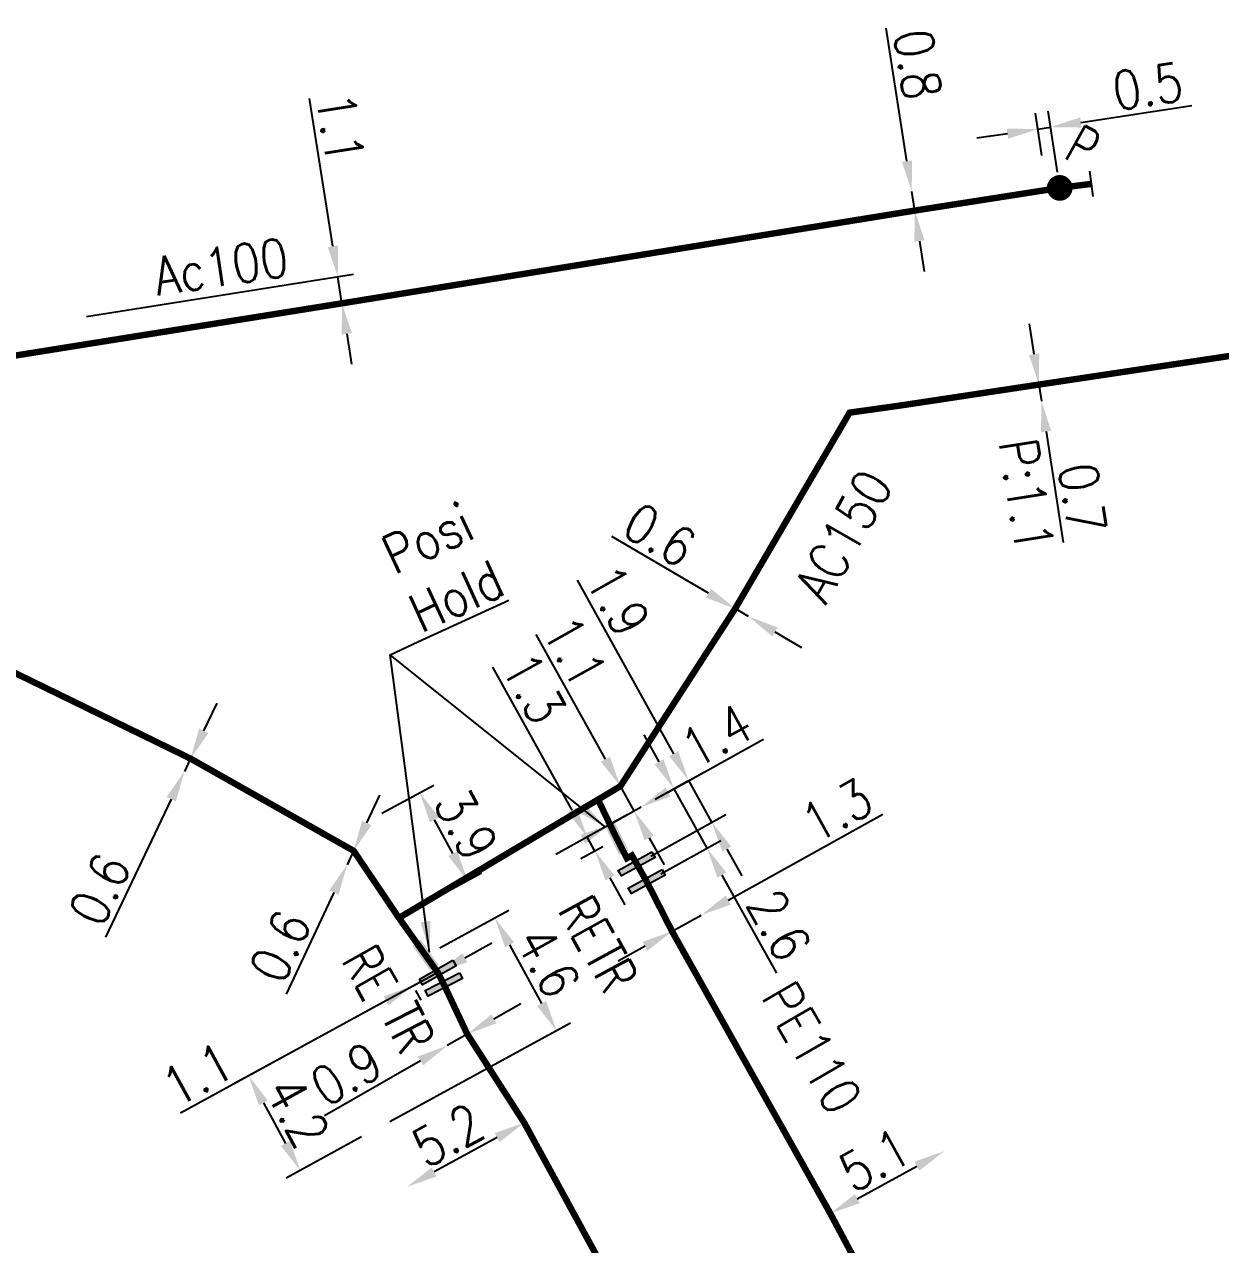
# Model space of a CAD drawing. Header units: millimetres. Extents: x 150998 to 151977, y 126997 to 128005.
# Drawn here: x 151106.93 to 151153.56, y 127570.08 to 127617.64 of the extents above; entities that cross this region are included whole.
import ezdxf
from ezdxf.enums import TextEntityAlignment as Align

# ---------------------------------------------------------------- set-up
doc = ezdxf.new("R2010")
doc.units = ezdxf.units.MM
doc.header["$PDMODE"] = 34
doc.linetypes.add('L_100_AP', pattern=[14, 10, -1.5, 1, -1.5])
doc.linetypes.add('L_100_PE', pattern=[14, 10, -1.5, 1, -1.5])
doc.layers.get('0').update_dxf_attribs({"linetype": 'CONTINUOUS'})
doc.layers.get('DEFPOINTS').update_dxf_attribs({"linetype": 'CONTINUOUS'})
for name, color, linetype in [('L_140', 3, 'CONTINUOUS'), ('L_300', 7, 'CONTINUOUS'), ('L_340', 7, 'CONTINUOUS')]:
    doc.layers.add(name, color=color, linetype=linetype)
doc.styles.add('G_ROMANS', font='ROMANS.SHX', dxfattribs={"width": 0.75})
doc.styles.get("Standard").update_dxf_attribs({"font": 'romans.shx', "width": 0.85})
doc.dimstyles.get("Standard").update_dxf_attribs({"dimtxt": 1.5, "dimasz": 1.2, "dimexe": 0.625, "dimexo": 0.625, "dimgap": 0.25, "dimtad": 1, "dimdec": 1, "dimzin": 0, "dimdsep": 46, "dimtxsty": 'Standard', "dimcen": -0.5, "dimadec": 0, "dimazin": 0, "dimtfac": 1, "dimtdec": 1, "dimtmove": 0, "dimatfit": 3, "dimfxl": 0, "dimtolj": 1, "dimtzin": 0, "dimarcsym": 0})

# ---------------------------------------------------------------- blocks, each defined once
blk = doc.blocks.new('*D430')
at = {"layer": 'DEFPOINTS', "color": 0, "linetype": 'Continuous', "transparency": 16777216}
for p in [(151113.41, 127589.023), (151113.173, 127588.527), (151113.173, 127588.527)]:
    blk.add_point(p, dxfattribs=at)
at = {"layer": 'L_140', "color": 0, "linetype": 'Continuous', "lineweight": -2, "transparency": 16777216}
for p, q in [((151113.927, 127590.106), (151114.444, 127591.189)), ((151113.41, 127589.023), (151113.173, 127588.527)), ((151112.656, 127587.444), (151110.089, 127582.068))]:
    blk.add_line(p, q, dxfattribs=at)
at = {"layer": 'L_140', "color": 0, "linetype": 'Continuous', "transparency": 16777216}
for points in [[(151113.746, 127590.192), (151114.107, 127590.02), (151113.41, 127589.023)], [(151112.475, 127587.53), (151112.836, 127587.358), (151113.173, 127588.527)]]:
    blk.add_solid(points, dxfattribs=at)
at = {"layer": 'L_140', "color": 0, "linetype": 'Continuous', "transparency": 16777216, "insert": (151109.87, 127583.93), "char_height": 1.5, "attachment_point": 5, "rotation": 64.4767}
blk.add_mtext('\\A1;0.6', dxfattribs=at)
blk = doc.blocks.new('*D432')
at = {"layer": 'DEFPOINTS', "color": 0, "linetype": 'Continuous', "transparency": 16777216}
for p in [(151134.633, 127594.867), (151135.151, 127594.565), (151135.151, 127594.565)]:
    blk.add_point(p, dxfattribs=at)
at = {"layer": 'L_140', "color": 0, "linetype": 'Continuous', "lineweight": -2, "transparency": 16777216}
for p, q in [((151133.597, 127595.473), (151129.823, 127597.678)), ((151135.151, 127594.565), (151134.633, 127594.867)), ((151136.187, 127593.959), (151137.223, 127593.354))]:
    blk.add_line(p, q, dxfattribs=at)
at = {"layer": 'L_140', "color": 0, "linetype": 'Continuous', "transparency": 16777216}
for points in [[(151133.698, 127595.645), (151133.496, 127595.3), (151134.633, 127594.867)], [(151136.288, 127594.132), (151136.086, 127593.786), (151135.151, 127594.565)]]:
    blk.add_solid(points, dxfattribs=at)
at = {"layer": 'L_140', "color": 0, "linetype": 'Continuous', "transparency": 16777216, "insert": (151131.696, 127597.741), "char_height": 1.5, "attachment_point": 5, "rotation": 329.7025}
blk.add_mtext('\\A1;0.6', dxfattribs=at)
blk = doc.blocks.new('*D433')
at = {"layer": 'DEFPOINTS', "color": 0, "linetype": 'Continuous', "transparency": 16777216}
for p in [(151142.774, 127573.72), (151142.774, 127573.72), (151138.343, 127571.297)]:
    blk.add_point(p, dxfattribs=at)
at = {"layer": 'L_140', "color": 0, "linetype": 'Continuous', "lineweight": -2, "transparency": 16777216}
blk.add_line((151139.396, 127571.873), (151141.721, 127573.145), dxfattribs=at)
at = {"layer": 'L_140', "color": 0, "linetype": 'Continuous', "transparency": 16777216}
for points in [[(151141.625, 127573.32), (151141.817, 127572.969), (151142.774, 127573.72)], [(151139.3, 127572.048), (151139.492, 127571.697), (151138.343, 127571.297)]]:
    blk.add_solid(points, dxfattribs=at)
at = {"layer": 'L_140', "color": 0, "linetype": 'Continuous', "transparency": 16777216, "insert": (151140.079, 127573.386), "char_height": 1.5, "attachment_point": 5, "rotation": 28.6764}
blk.add_mtext('\\A1;5.1', dxfattribs=at)
blk = doc.blocks.new('*D434')
at = {"layer": 'DEFPOINTS', "color": 0, "linetype": 'Continuous', "transparency": 16777216}
for p in [(151119.765, 127585.43), (151119.509, 127584.887), (151119.509, 127584.887)]:
    blk.add_point(p, dxfattribs=at)
at = {"layer": 'L_140', "color": 0, "linetype": 'Continuous', "lineweight": -2, "transparency": 16777216}
for p, q in [((151120.278, 127586.515), (151120.79, 127587.6)), ((151119.765, 127585.43), (151119.509, 127584.887)), ((151118.997, 127583.802), (151117.132, 127579.849))]:
    blk.add_line(p, q, dxfattribs=at)
at = {"layer": 'L_140', "color": 0, "linetype": 'Continuous', "transparency": 16777216}
for points in [[(151120.097, 127586.6), (151120.458, 127586.43), (151119.765, 127585.43)], [(151118.816, 127583.887), (151119.178, 127583.717), (151119.509, 127584.887)]]:
    blk.add_solid(points, dxfattribs=at)
at = {"layer": 'L_140', "color": 0, "linetype": 'Continuous', "transparency": 16777216, "insert": (151116.904, 127581.71), "char_height": 1.5, "attachment_point": 5, "rotation": 64.7357}
blk.add_mtext('\\A1;0.6', dxfattribs=at)
blk = doc.blocks.new('*D435')
at = {"layer": 'DEFPOINTS', "color": 0, "linetype": 'Continuous', "transparency": 16777216}
for p in [(151126.414, 127574.832), (151121.85, 127572.339), (151121.85, 127572.339)]:
    blk.add_point(p, dxfattribs=at)
at = {"layer": 'L_140', "color": 0, "linetype": 'Continuous', "lineweight": -2, "transparency": 16777216}
blk.add_line((151125.361, 127574.257), (151122.903, 127572.914), dxfattribs=at)
at = {"layer": 'L_140', "color": 0, "linetype": 'Continuous', "transparency": 16777216}
for points in [[(151125.265, 127574.432), (151125.457, 127574.081), (151126.414, 127574.832)], [(151122.808, 127573.09), (151122.999, 127572.739), (151121.85, 127572.339)]]:
    blk.add_solid(points, dxfattribs=at)
at = {"layer": 'L_140', "color": 0, "linetype": 'Continuous', "transparency": 16777216, "insert": (151123.437, 127574.345), "char_height": 1.5, "attachment_point": 5, "rotation": 28.6461}
blk.add_mtext('\\A1;5.2', dxfattribs=at)
blk = doc.blocks.new('*D436')
at = {"layer": 'DEFPOINTS', "color": 0, "linetype": 'Continuous', "transparency": 16777216}
for p in [(151124.194, 127578.286), (151123.413, 127577.838), (151123.413, 127577.838)]:
    blk.add_point(p, dxfattribs=at)
at = {"layer": 'L_140', "color": 0, "linetype": 'Continuous', "lineweight": -2, "transparency": 16777216}
for p, q in [((151125.235, 127578.882), (151126.276, 127579.479)), ((151124.194, 127578.286), (151123.413, 127577.838)), ((151122.372, 127577.241), (151118.633, 127575.097))]:
    blk.add_line(p, q, dxfattribs=at)
at = {"layer": 'L_140', "color": 0, "linetype": 'Continuous', "transparency": 16777216}
for points in [[(151125.135, 127579.056), (151125.334, 127578.709), (151124.194, 127578.286)], [(151122.273, 127577.414), (151122.472, 127577.067), (151123.413, 127577.838)]]:
    blk.add_solid(points, dxfattribs=at)
at = {"layer": 'L_140', "color": 0, "linetype": 'Continuous', "transparency": 16777216, "insert": (151119.484, 127576.738), "char_height": 1.5, "attachment_point": 5, "rotation": 29.8295}
blk.add_mtext('\\A1;0.9', dxfattribs=at)
blk = doc.blocks.new('*D437')
at = {"layer": 'DEFPOINTS', "color": 0, "linetype": 'Continuous', "transparency": 16777216}
for p in [(151123.044, 127580.688), (151120.626, 127574.581), (151117.685, 127572.975)]:
    blk.add_point(p, dxfattribs=at)
at = {"layer": 'L_340', "color": 0, "linetype": 'Continuous', "lineweight": -2, "transparency": 16777216}
for p, q in [((151122.496, 127580.389), (151115.123, 127576.361)), ((151116.247, 127575.608), (151117.11, 127574.028)), ((151120.077, 127574.281), (151117.137, 127572.675))]:
    blk.add_line(p, q, dxfattribs=at)
at = {"layer": 'L_340', "color": 0, "linetype": 'Continuous', "transparency": 16777216}
for points in [[(151116.422, 127575.703), (151116.071, 127575.512), (151115.672, 127576.661)], [(151117.285, 127574.124), (151116.934, 127573.932), (151117.685, 127572.975)]]:
    blk.add_solid(points, dxfattribs=at)
at = {"layer": 'L_340', "color": 0, "linetype": 'Continuous', "transparency": 16777216, "insert": (151117.578, 127575.256), "char_height": 1.5, "attachment_point": 5, "rotation": 298.6461}
blk.add_mtext('\\A1;4.2', dxfattribs=at)
blk = doc.blocks.new('*D438')
at = {"layer": 'DEFPOINTS', "color": 0, "linetype": 'Continuous', "transparency": 16777216}
for p in [(151122.342, 127587.695), (151120.314, 127586.593), (151121.531, 127582.815)]:
    blk.add_point(p, dxfattribs=at)
at = {"layer": 'L_140', "color": 0, "linetype": 'Continuous', "lineweight": -2, "transparency": 16777216}
for p, q in [((151120.864, 127586.892), (151122.891, 127587.994)), ((151123.631, 127585.323), (151122.915, 127586.641)), ((151122.08, 127583.114), (151124.754, 127584.567))]:
    blk.add_line(p, q, dxfattribs=at)
at = {"layer": 'L_140', "color": 0, "linetype": 'Continuous', "transparency": 16777216}
for points in [[(151123.091, 127586.736), (151122.739, 127586.545), (151122.342, 127587.695)], [(151123.807, 127585.418), (151123.456, 127585.227), (151124.204, 127584.268)]]:
    blk.add_solid(points, dxfattribs=at)
at = {"layer": 'L_140', "color": 0, "linetype": 'Continuous', "transparency": 16777216, "insert": (151124.152, 127586.459), "char_height": 1.5, "attachment_point": 5, "rotation": 298.5231}
blk.add_mtext('\\A1;3.9', dxfattribs=at)
blk = doc.blocks.new('*D439')
at = {"layer": 'DEFPOINTS', "color": 0, "linetype": 'Continuous', "transparency": 16777216}
for p in [(151130.162, 127587.947), (151130.971, 127587.138), (151130.696, 127586.985)]:
    blk.add_point(p, dxfattribs=at)
at = {"layer": 'L_140', "color": 0, "linetype": 'Continuous', "lineweight": -2, "transparency": 16777216}
for p, q in [((151129.579, 127588.996), (151126.877, 127593.859)), ((151130.696, 127586.985), (151130.162, 127587.947)), ((151130.425, 127586.834), (151130.15, 127586.682)), ((151131.279, 127585.936), (151131.862, 127584.887))]:
    blk.add_line(p, q, dxfattribs=at)
at = {"layer": 'L_140', "color": 0, "linetype": 'Continuous', "transparency": 16777216}
for points in [[(151129.754, 127589.093), (151129.404, 127588.899), (151130.162, 127587.947)], [(151131.454, 127586.033), (151131.104, 127585.839), (151130.696, 127586.985)]]:
    blk.add_solid(points, dxfattribs=at)
at = {"layer": 'L_140', "color": 0, "linetype": 'Continuous', "transparency": 16777216, "insert": (151128.389, 127593.198), "char_height": 1.5, "attachment_point": 5, "rotation": 299.0558}
blk.add_mtext('\\A1;1.1', dxfattribs=at)
blk = doc.blocks.new('*D440')
at = {"layer": 'DEFPOINTS', "color": 0, "linetype": 'Continuous', "transparency": 16777216}
for p in [(151130.971, 127587.138), (151130.971, 127587.138), (151129.748, 127586.459)]:
    blk.add_point(p, dxfattribs=at)
at = {"layer": 'L_140', "color": 0, "linetype": 'Continuous', "lineweight": -2, "transparency": 16777216}
for p, q in [((151132.02, 127587.721), (151135.735, 127589.785)), ((151129.748, 127586.459), (151130.971, 127587.138)), ((151128.699, 127585.876), (151127.65, 127585.293))]:
    blk.add_line(p, q, dxfattribs=at)
at = {"layer": 'L_140', "color": 0, "linetype": 'Continuous', "transparency": 16777216}
for points in [[(151131.923, 127587.896), (151132.117, 127587.546), (151130.971, 127587.138)], [(151128.602, 127586.051), (151128.796, 127585.701), (151129.748, 127586.459)]]:
    blk.add_solid(points, dxfattribs=at)
at = {"layer": 'L_140', "color": 0, "linetype": 'Continuous', "transparency": 16777216, "insert": (151133.916, 127589.918), "char_height": 1.5, "attachment_point": 5, "rotation": 29.0558}
blk.add_mtext('\\A1;1.4', dxfattribs=at)
blk = doc.blocks.new('*D441')
at = {"layer": 'DEFPOINTS', "color": 0, "linetype": 'Continuous', "transparency": 16777216}
for p in [(151130.971, 127587.138), (151128.867, 127585.969), (151130.028, 127585.895)]:
    blk.add_point(p, dxfattribs=at)
at = {"layer": 'L_340', "color": 0, "linetype": 'Continuous', "lineweight": -2, "transparency": 16777216}
for p, q in [((151128.284, 127587.018), (151125.188, 127592.591)), ((151130.425, 127586.834), (151128.321, 127585.665)), ((151129.172, 127585.42), (151128.867, 127585.969)), ((151129.481, 127585.591), (151128.626, 127585.116)), ((151129.755, 127584.371), (151130.338, 127583.322))]:
    blk.add_line(p, q, dxfattribs=at)
at = {"layer": 'L_340', "color": 0, "linetype": 'Continuous', "transparency": 16777216}
for points in [[(151128.459, 127587.115), (151128.109, 127586.921), (151128.867, 127585.969)], [(151129.93, 127584.468), (151129.58, 127584.273), (151129.172, 127585.42)]]:
    blk.add_solid(points, dxfattribs=at)
at = {"layer": 'L_340', "color": 0, "linetype": 'Continuous', "transparency": 16777216, "insert": (151126.788, 127591.77), "char_height": 1.5, "attachment_point": 5, "rotation": 299.0558}
blk.add_mtext('\\A1;1.3', dxfattribs=at)
blk = doc.blocks.new('*D442')
at = {"layer": 'DEFPOINTS', "color": 0, "linetype": 'Continuous', "transparency": 16777216}
for p in [(151132.824, 127588.167), (151130.971, 127587.138), (151130.797, 127584.922)]:
    blk.add_point(p, dxfattribs=at)
at = {"layer": 'L_340', "color": 0, "linetype": 'Continuous', "lineweight": -2, "transparency": 16777216}
for p, q in [((151132.241, 127589.216), (151128.484, 127595.979)), ((151131.517, 127587.441), (151133.37, 127588.471)), ((151133.724, 127586.548), (151132.824, 127588.167)), ((151131.343, 127585.225), (151134.27, 127586.851)), ((151134.306, 127585.499), (151134.889, 127584.45))]:
    blk.add_line(p, q, dxfattribs=at)
at = {"layer": 'L_340', "color": 0, "linetype": 'Continuous', "transparency": 16777216}
for points in [[(151132.416, 127589.313), (151132.066, 127589.119), (151132.824, 127588.167)], [(151134.481, 127585.596), (151134.132, 127585.401), (151133.724, 127586.548)]]:
    blk.add_solid(points, dxfattribs=at)
at = {"layer": 'L_340', "color": 0, "linetype": 'Continuous', "transparency": 16777216, "insert": (151130.069, 127595.185), "char_height": 1.5, "attachment_point": 5, "rotation": 299.0558}
blk.add_mtext('\\A1;1.9', dxfattribs=at)
blk = doc.blocks.new('*D443')
at = {"layer": 'DEFPOINTS', "color": 0, "linetype": 'Continuous', "transparency": 16777216}
for p in [(151132.25, 127587.848), (151130.971, 127587.138), (151131.189, 127584.229)]:
    blk.add_point(p, dxfattribs=at)
at = {"layer": 'L_340', "color": 0, "linetype": 'Continuous', "lineweight": -2, "transparency": 16777216}
for p, q in [((151131.667, 127588.897), (151131.084, 127589.946)), ((151131.517, 127587.441), (151132.796, 127588.152)), ((151132.25, 127587.848), (151133.536, 127585.533)), ((151131.736, 127584.532), (151134.083, 127585.836)), ((151134.119, 127584.484), (151136.242, 127580.662))]:
    blk.add_line(p, q, dxfattribs=at)
at = {"layer": 'L_340', "color": 0, "linetype": 'Continuous', "transparency": 16777216}
for points in [[(151131.842, 127588.994), (151131.492, 127588.8), (151132.25, 127587.848)], [(151134.294, 127584.581), (151133.944, 127584.387), (151133.536, 127585.533)]]:
    blk.add_solid(points, dxfattribs=at)
at = {"layer": 'L_340', "color": 0, "linetype": 'Continuous', "transparency": 16777216, "insert": (151136.346, 127582.534), "char_height": 1.5, "attachment_point": 5, "rotation": 299.0558}
blk.add_mtext('\\A1;2.6', dxfattribs=at)
blk = doc.blocks.new('*D444')
at = {"layer": 'DEFPOINTS', "color": 0, "linetype": 'Continuous', "transparency": 16777216}
for p in [(151133.311, 127582.926), (151133.311, 127582.926), (151132.175, 127582.294)]:
    blk.add_point(p, dxfattribs=at)
at = {"layer": 'L_140', "color": 0, "linetype": 'Continuous', "lineweight": -2, "transparency": 16777216}
for p, q in [((151134.36, 127583.509), (151140.392, 127586.86)), ((151132.175, 127582.294), (151133.311, 127582.926)), ((151131.126, 127581.712), (151130.077, 127581.129))]:
    blk.add_line(p, q, dxfattribs=at)
at = {"layer": 'L_140', "color": 0, "linetype": 'Continuous', "transparency": 16777216}
for points in [[(151134.263, 127583.683), (151134.457, 127583.334), (151133.311, 127582.926)], [(151131.029, 127581.886), (151131.223, 127581.537), (151132.175, 127582.294)]]:
    blk.add_solid(points, dxfattribs=at)
at = {"layer": 'L_140', "color": 0, "linetype": 'Continuous', "transparency": 16777216, "insert": (151138.6, 127587.008), "char_height": 1.5, "attachment_point": 5, "rotation": 29.0558}
blk.add_mtext('\\A1;1.3', dxfattribs=at)
blk = doc.blocks.new('*D452')
at = {"layer": 'DEFPOINTS', "color": 0, "linetype": 'Continuous', "transparency": 16777216}
for p in [(151119.147, 127607.803), (151119.311, 127606.766), (151108.729, 127606.155)]:
    blk.add_point(p, dxfattribs=at)
at = {"layer": 'L_140', "color": 0, "linetype": 'Continuous', "lineweight": -2, "transparency": 16777216}
for p, q in [((151118.96, 127608.989), (151118.049, 127614.744)), ((151109.347, 127606.253), (151119.765, 127607.901)), ((151119.311, 127606.766), (151119.147, 127607.803)), ((151119.499, 127605.581), (151119.686, 127604.396))]:
    blk.add_line(p, q, dxfattribs=at)
at = {"layer": 'L_140', "color": 0, "linetype": 'Continuous', "transparency": 16777216}
for points in [[(151119.157, 127609.02), (151118.762, 127608.957), (151119.147, 127607.803)], [(151119.696, 127605.612), (151119.301, 127605.55), (151119.311, 127606.766)]]:
    blk.add_solid(points, dxfattribs=at)
at = {"layer": 'L_140', "color": 0, "linetype": 'Continuous', "transparency": 16777216, "insert": (151119.242, 127613.604), "char_height": 1.5, "attachment_point": 5, "rotation": 278.9897}
blk.add_mtext('\\A1;1.1', dxfattribs=at)
blk = doc.blocks.new('*D453')
at = {"layer": 'DEFPOINTS', "color": 0, "linetype": 'Continuous', "transparency": 16777216}
for p in [(151141.517, 127611.121), (151141.517, 127611.121), (151141.633, 127610.38)]:
    blk.add_point(p, dxfattribs=at)
at = {"layer": 'L_140', "color": 0, "linetype": 'Continuous', "lineweight": -2, "transparency": 16777216}
for p, q in [((151141.331, 127612.306), (151140.52, 127617.492)), ((151141.633, 127610.38), (151141.517, 127611.121)), ((151141.818, 127609.194), (151142.004, 127608.008))]:
    blk.add_line(p, q, dxfattribs=at)
at = {"layer": 'L_140', "color": 0, "linetype": 'Continuous', "transparency": 16777216}
for points in [[(151141.529, 127612.337), (151141.134, 127612.275), (151141.517, 127611.121)], [(151142.016, 127609.225), (151141.621, 127609.163), (151141.633, 127610.38)]]:
    blk.add_solid(points, dxfattribs=at)
at = {"layer": 'L_140', "color": 0, "linetype": 'Continuous', "transparency": 16777216, "insert": (151141.753, 127616.08), "char_height": 1.5, "attachment_point": 5, "rotation": 278.8951}
blk.add_mtext('\\A1;0.8', dxfattribs=at)
blk = doc.blocks.new('*D454')
at = {"layer": 'DEFPOINTS', "color": 0, "linetype": 'Continuous', "transparency": 16777216}
for p in [(151146.431, 127613.558), (151146.682, 127611.907), (151147.286, 127611.264)]:
    blk.add_point(p, dxfattribs=at)
at = {"layer": 'L_300', "color": 0, "linetype": 'Continuous', "lineweight": -2, "transparency": 16777216}
for p, q in [((151147.192, 127611.882), (151146.832, 127614.251)), ((151148.112, 127613.813), (151152.434, 127614.471)), ((151146.588, 127612.525), (151146.337, 127614.176)), ((151145.245, 127613.377), (151144.059, 127613.197)), ((151146.431, 127613.558), (151146.926, 127613.633))]:
    blk.add_line(p, q, dxfattribs=at)
at = {"layer": 'L_300', "color": 0, "linetype": 'Continuous', "transparency": 16777216}
for points in [[(151148.082, 127614.011), (151148.142, 127613.616), (151146.926, 127613.633)], [(151145.215, 127613.575), (151145.275, 127613.179), (151146.431, 127613.558)]]:
    blk.add_solid(points, dxfattribs=at)
at = {"layer": 'L_300', "color": 0, "linetype": 'Continuous', "transparency": 16777216, "insert": (151150.715, 127615.221), "char_height": 1.5, "attachment_point": 5, "rotation": 8.6527}
blk.add_mtext('\\A1;0.5', dxfattribs=at)
blk = doc.blocks.new('L_300_12')
at = {"color": 0, "linetype": 'Continuous', "const_width": 0.497, "flags": 128}
blk.add_lwpolyline([(-0.252, 0, 1), (0.252, 0, 1)], format="xyb", close=True, dxfattribs=at)
at = {"color": 0, "linetype": 'Continuous', "style": 'G_ROMANS', "width": 0.75}
blk.add_text('P', height=1.5, dxfattribs=at).set_placement((0, 1.85), align=Align.MIDDLE)
at = {"color": 0, "linetype": 'Continuous', "style": 'G_ROMANS', "width": 0.75, "flags": 3}
for tag, p in [('DEF_LEG', (0, -5)), ('DEF_COUP', (0, -7.5)), ('DEF_TYPE', (0, -10))]:
    blk.add_attdef(tag, text='', height=1.2, dxfattribs=at).set_placement(p, align=Align.MIDDLE)
blk = doc.blocks.new('L_340_19')
at = {"linetype": 'Continuous'}
blk.add_hatch(color=0, dxfattribs=at).paths.add_polyline_path([(0.125, 0.75), (-0.125, 0.75), (-0.125, -0.75), (0.125, -0.75)])
at = {"color": 0, "linetype": 'Continuous'}
blk.add_lwpolyline([(-0.125, 0.75), (0.125, 0.75), (0.125, -0.75), (-0.125, -0.75)], close=True, dxfattribs=at)
at = {"color": 0, "linetype": 'Continuous', "width": 0.75}
for tag, height, flags, p in [('TR', 1.5, 8, (0, 3)), ('DEF_LEG', 1.2, 3, (0, -5)), ('DEF_COUP', 1.2, 3, (0, -7.5)), ('DEF_TYPE', 1.2, 3, (0, -10))]:
    blk.add_attdef(tag, text='', height=height, dxfattribs=dict(at, flags=flags)).set_placement(p, align=Align.MIDDLE)
blk = doc.blocks.new('L_340_20')
at = {"linetype": 'Continuous'}
blk.add_hatch(color=0, dxfattribs=at).paths.add_polyline_path([(0.125, 0.75), (-0.125, 0.75), (-0.125, -0.75), (0.125, -0.75)])
at = {"color": 0, "linetype": 'Continuous'}
blk.add_lwpolyline([(-0.125, 0.75), (0.125, 0.75), (0.125, -0.75), (-0.125, -0.75)], close=True, dxfattribs=at)
at = {"color": 0, "linetype": 'Continuous', "width": 0.75}
for tag, height, flags, p in [('RE', 1.5, 8, (0, 3)), ('DEF_LEG', 1.2, 3, (0, -5)), ('DEF_COUP', 1.2, 3, (0, -7.5)), ('DEF_TYPE', 1.2, 3, (0, -10))]:
    blk.add_attdef(tag, text='', height=height, dxfattribs=dict(at, flags=flags)).set_placement(p, align=Align.MIDDLE)
blk = doc.blocks.new('L_340_07')
at = {"color": 0, "linetype": 'Continuous', "flags": 128}
blk.add_lwpolyline([(1.25, -0.5), (1.25, 0.5)], dxfattribs=at)
at = {"color": 0, "linetype": 'Continuous', "const_width": 0.25, "flags": 128}
blk.add_lwpolyline([(0, 0), (1.25, 0)], dxfattribs=at)
at = {"color": 0, "linetype": 'Continuous', "style": 'G_ROMANS', "width": 0.75, "flags": 3}
for tag, p in [('DEF_LEG', (0.723, -3.465)), ('DEF_COUP', (0.723, -5.965)), ('DEF_TYPE', (0.723, -8.465))]:
    blk.add_attdef(tag, text='', height=1.2, dxfattribs=at).set_placement(p, align=Align.MIDDLE)
blk = doc.blocks.new('*D506')
at = {"layer": 'DEFPOINTS', "color": 0, "linetype": 'Continuous', "transparency": 16777216}
for p in [(151146.472, 127603.599), (151146.571, 127602.957), (151146.571, 127602.957)]:
    blk.add_point(p, dxfattribs=at)
at = {"layer": 'L_140', "color": 0, "linetype": 'Continuous', "lineweight": -2, "transparency": 16777216}
for p, q in [((151146.288, 127604.785), (151146.105, 127605.971)), ((151146.472, 127603.599), (151146.571, 127602.957)), ((151147.09, 127603.695), (151147.09, 127603.695)), ((151147.189, 127603.052), (151147.189, 127603.052)), ((151146.755, 127601.771), (151147.424, 127597.451))]:
    blk.add_line(p, q, dxfattribs=at)
at = {"layer": 'L_140', "color": 0, "linetype": 'Continuous', "transparency": 16777216}
for points in [[(151146.486, 127604.815), (151146.091, 127604.754), (151146.472, 127603.599)], [(151146.953, 127601.801), (151146.557, 127601.74), (151146.571, 127602.957)]]:
    blk.add_solid(points, dxfattribs=at)
at = {"layer": 'L_140', "color": 0, "linetype": 'Continuous', "transparency": 16777216, "insert": (151148.17, 127599.171), "char_height": 1.5, "attachment_point": 5, "rotation": 278.8051}
blk.add_mtext('\\A1;0.7', dxfattribs=at)
blk = doc.blocks.new('*D947')
at = {"layer": 'DEFPOINTS', "color": 0, "linetype": 'Continuous', "transparency": 16777216}
for p in [(151122.575, 127581.348), (151127.667, 127578.427), (151120.626, 127574.581)]:
    blk.add_point(p, dxfattribs=at)
at = {"layer": 'L_340', "color": 0, "linetype": 'Continuous', "lineweight": -2, "transparency": 16777216}
for p, q in [((151123.124, 127581.647), (151125.816, 127583.118)), ((151125.843, 127581.766), (151127.091, 127579.48)), ((151121.174, 127574.881), (151128.215, 127578.727))]:
    blk.add_line(p, q, dxfattribs=at)
at = {"layer": 'L_340', "color": 0, "linetype": 'Continuous', "transparency": 16777216}
for points in [[(151126.019, 127581.861), (151125.668, 127581.67), (151125.268, 127582.819)], [(151127.267, 127579.576), (151126.916, 127579.384), (151127.667, 127578.427)]]:
    blk.add_solid(points, dxfattribs=at)
at = {"layer": 'L_340', "color": 0, "linetype": 'Continuous', "transparency": 16777216, "insert": (151127.345, 127581.102), "char_height": 1.5, "attachment_point": 5, "rotation": 298.6461}
blk.add_mtext('\\A1;4.6', dxfattribs=at)
blk = doc.blocks.new('L_340_02')
at = {"color": 0, "linetype": 'Continuous'}
blk.add_solid([(-0.75, 0.5), (0.75, 0.5), (-0.75, 0), (0.75, 0)], dxfattribs=at)
at = {"color": 0, "linetype": 'Continuous', "width": 0.75, "flags": 3}
for tag, p in [('DEF_LEG', (0, -4.5)), ('DEF_COUP', (0, -7)), ('DEF_TYPE', (0, -9.5))]:
    blk.add_attdef(tag, text='', height=1.2, dxfattribs=at).set_placement(p, align=Align.MIDDLE)
blk = doc.blocks.new('*D948')
at = {"layer": 'DEFPOINTS', "color": 0, "linetype": 'Continuous', "transparency": 16777216}
for p in [(151121.876, 127580.533), (151123.044, 127580.688), (151122.079, 127580.161)]:
    blk.add_point(p, dxfattribs=at)
at = {"layer": 'L_340', "color": 0, "linetype": 'Continuous', "lineweight": -2, "transparency": 16777216}
for p, q in [((151124.098, 127581.263), (151125.151, 127581.839)), ((151123.044, 127580.688), (151122.079, 127580.161)), ((151122.175, 127579.985), (151122.379, 127579.612)), ((151121.026, 127579.586), (151113.014, 127575.209))]:
    blk.add_line(p, q, dxfattribs=at)
at = {"layer": 'L_340', "color": 0, "linetype": 'Continuous', "transparency": 16777216}
for points in [[(151124.002, 127581.439), (151124.193, 127581.088), (151123.044, 127580.688)], [(151120.93, 127579.761), (151121.122, 127579.41), (151122.079, 127580.161)]]:
    blk.add_solid(points, dxfattribs=at)
at = {"layer": 'L_340', "color": 0, "linetype": 'Continuous', "transparency": 16777216, "insert": (151113.687, 127576.716), "char_height": 1.5, "attachment_point": 5, "rotation": 28.6461}
blk.add_mtext('\\A1;1.1', dxfattribs=at)

msp = doc.modelspace()

# ---------------------------------------------------------------- linework, layer by layer
at = {"layer": 'L_140', "linetype": 'L_100_AP', "flags": 128}
for points in [[(151000, 127588.285, 0.25, 0.25, 0), (151012.801, 127590.239, 0.25, 0.25, 0), (151024.045, 127591.898, 0.25, 0.25, 0), (151035.951, 127593.604, 0.25, 0.25, 0), (151047.357, 127595.355, 0.25, 0.25, 0), (151050.813, 127595.886, 0.25, 0.25, 0), (151060.712, 127597.395, 0.25, 0.25, 0), (151078.929, 127600.288, 0.25, 0.25, 0), (151091.974, 127602.395, 0.25, 0.25, 0), (151119.311, 127606.766, 0.25, 0.25, 0), (151141.633, 127610.38, 0.25, 0.25, 0), (151147.286, 127611.264, 0, 0, 0)], [(151121.531, 127582.815, 0.25, 0.25, 0), (151129.289, 127587.426, 0.25, 0.25, 0), (151130.162, 127587.947, 0.25, 0.25, 0), (151134.633, 127594.867, 0.25, 0.25, 0), (151139.097, 127602.506, 0.25, 0.25, 0), (151141.104, 127602.788, 0.25, 0.25, 0), (151146.472, 127603.599, 0.25, 0.25, 0), (151167.867, 127606.81, 0.25, 0.25, 0), (151185.408, 127609.483, 0.25, 0.25, 0), (151187.636, 127609.787, 0, 0, 0)], [(151123.284, 127580.218, 0.25, 0.25, 0), (151123.044, 127580.688, 0.25, 0.25, 0), (151122.575, 127581.348, 0.25, 0.25, 0), (151121.531, 127582.815, 0.25, 0.25, 0), (151119.765, 127585.43, 0.25, 0.25, 0), (151113.41, 127589.023, 0.25, 0.25, 0), (151104.496, 127593.372, 0.25, 0.25, 0), (151097.551, 127596.086, 0.25, 0.25, 0), (151083.109, 127593.913, 0.25, 0.25, 0), (151072.821, 127592.364, 0.25, 0.25, 0), (151063.081, 127590.689, 0.25, 0.25, 0), (151053.232, 127588.975, 0.25, 0.25, 0), (151048.084, 127588.082, 0.25, 0.25, 0), (151045.958, 127586.652, 0.25, 0.25, 0), (151044.333, 127586.41, 0.25, 0.25, 0), (151044.121, 127587.777, 0.25, 0.25, 0), (151039.623, 127587.086, 0.25, 0.25, 0), (151020.167, 127584.164, 0.25, 0.25, 0), (151007.58, 127582.198, 0.25, 0.25, 0), (151000, 127580.943, 0, 0, 0)], [(151131.189, 127584.229, 0.25, 0.25, 0), (151130.772, 127584.965, 0.25, 0.25, 0), (151130.609, 127585.249, 0.25, 0.25, 0), (151130.415, 127585.141, 0.25, 0.25, 0), (151130.028, 127585.895, 0.25, 0.25, 0), (151129.289, 127587.426, 0, 0, 0)]]:
    msp.add_lwpolyline(points, format="xyseb", dxfattribs=at)
at = {"layer": 'L_140', "linetype": 'L_100_PE', "flags": 128}
for points in [[(151278.67, 127472.769, 0.25, 0.25, 0), (151278.036, 127472.368, 0.25, 0.25, 0), (151263.817, 127463.681, 0.25, 0.25, 0), (151263.817, 127463.681, 0.25, 0.25, 0), (151232.937, 127447.032, 0.25, 0.25, 0), (151229.407, 127445.145, 0.25, 0.25, 0), (151226.642, 127444.422, 0.25, 0.25, 0), (151225.034, 127444.085, 0.25, 0.25, 0), (151222.28, 127443.64, 0.25, 0.25, 0), (151222.28, 127443.64, 0.25, 0.25, 0), (151222.28, 127443.64, 0.25, 0.25, 0), (151217.007, 127444.245, 0.25, 0.25, 0), (151217.007, 127444.245, 0.25, 0.25, 0), (151206.581, 127448.437, 0.25, 0.25, 0), (151204.273, 127449.897, 0.25, 0.25, 0), (151202.141, 127452.021, 0.25, 0.25, 0), (151200.606, 127454.867, 0.25, 0.25, 0), (151199.836, 127456.223, 0.25, 0.25, 0), (151196.09, 127464.121, 0.25, 0.25, 0), (151175.505, 127503.278, 0.25, 0.25, 0), (151161.743, 127528.275, 0.25, 0.25, 0), (151153.965, 127542.038, 0.25, 0.25, 0), (151138.343, 127571.297, 0.25, 0.25, 0), (151138.343, 127571.297, 0.25, 0.25, 0), (151132.175, 127582.294, 0.25, 0.25, 0), (151131.189, 127584.229, 0, 0, 0)], [(151123.284, 127580.218, 0.25, 0.25, 0), (151124.194, 127578.286, 0.25, 0.25, 0), (151126.414, 127574.832, 0.25, 0.25, 0), (151126.414, 127574.832, 0.25, 0.25, 0), (151148.422, 127534.465, 0.25, 0.25, 0), (151166.904, 127500.845, 0.25, 0.25, 0), (151180.472, 127476.054, 0.25, 0.25, 0), (151188.471, 127463.344, 0.25, 0.25, 0), (151194.225, 127453.093, 0.25, 0.25, 0), (151196.744, 127448.482, 0.25, 0.25, 0), (151197.082, 127446.396, 0.25, 0.25, 0), (151197.302, 127443.434, 0.25, 0.25, 0), (151192.899, 127428.674, 0.25, 0.25, 0), (151191.063, 127425.691, 0.25, 0.25, 0), (151188.801, 127423.889, 0.25, 0.25, 0), (151181.712, 127420.211, 0.25, 0.25, 0), (151169.8, 127413.792, 0.25, 0.25, 0), (151150.675, 127403.486, 0.25, 0.25, 0), (151115.646, 127384.441, 0.25, 0.25, 0), (151086.627, 127369.037, 0.25, 0.25, 0), (151081.385, 127366.243, 0.25, 0.25, 0), (151075.38, 127363.043, 0, 0, 0)]]:
    msp.add_lwpolyline(points, format="xyseb", dxfattribs=at)

# ---------------------------------------------------------------- block references
at = {"layer": 'L_300', "rotation": 330.753960412804}
msp.add_blockref('L_300_12', (151147.286, 127611.264), dxfattribs=at)
at = {"layer": 'L_340', "rotation": 7.280739967848294}
msp.add_blockref('L_340_07', (151147.286, 127611.264), dxfattribs=at)
at = {"layer": 'L_340', "yscale": 0.8000000000029104, "zscale": 0.8}
for p, xscale, rotation in [((151129.848, 127585.807), 0.7999999999976117, 295.9484740016783), ((151122.399, 127581.248), 0.7999999999962097, 305.3180247604403)]:
    msp.add_blockref('L_340_02', p, dxfattribs=dict(at, xscale=xscale, rotation=rotation))
at = {"layer": 'L_340'}
ref = msp.add_blockref('L_340_20', (151130.797, 127584.922), dxfattribs=dict(at, rotation=298.8776009886975))
ref.add_attrib('RE', 'RE', dxfattribs={"layer": '0', "color": 0, "linetype": 'Continuous', "height": 1.5, "rotation": 298.8776, "width": 0.75, "flags": 8}).set_placement((151128.819, 127582.629), align=Align.MIDDLE)
ref = msp.add_blockref('L_340_19', (151131.189, 127584.229), dxfattribs=dict(at, rotation=298.5194040534109))
ref.add_attrib('TR', 'TR', dxfattribs={"layer": '0', "color": 0, "linetype": 'Continuous', "height": 1.5, "rotation": 298.5194, "width": 0.75, "flags": 8}).set_placement((151129.805, 127580.913), align=Align.MIDDLE)
ref = msp.add_blockref('L_340_20', (151123.044, 127580.688), dxfattribs=dict(at, rotation=299.5058810200726))
ref.add_attrib('RE', 'RE', dxfattribs={"layer": '0', "color": 0, "linetype": 'Continuous', "height": 1.5, "rotation": 299.5059, "width": 0.75, "flags": 8}).set_placement((151120.394, 127580.701), align=Align.MIDDLE)
ref = msp.add_blockref('L_340_19', (151123.284, 127580.218), dxfattribs=dict(at, rotation=297.0682817617846))
ref.add_attrib('TR', 'TR', dxfattribs={"layer": '0', "color": 0, "linetype": 'Continuous', "height": 1.5, "rotation": 297.0683, "width": 0.75, "flags": 8}).set_placement((151121.896, 127578.535), align=Align.MIDDLE)

# ---------------------------------------------------------------- texts
at = {"layer": 'L_140', "linetype": 'Continuous', "width": 0.85}
for s, rotation, p in [('Ac100', 8.5699, (151112.118, 127607.064)), ('PE110', 300.0096, (151135.613, 127579.745))]:
    msp.add_text(s, height=1.5, rotation=rotation, dxfattribs=at).set_placement(p)
at = {"layer": 'L_140', "linetype": 'L_100_PE', "width": 0.85}
msp.add_text('AC150', height=1.5, rotation=60.4649, dxfattribs=at).set_placement((151138.174, 127594.988))
at = {"layer": 'L_140', "linetype": 'Continuous', "insert": (151146.38, 127601.603), "char_height": 1.5, "attachment_point": 1, "rotation": 278.9414}
msp.add_mtext('P:1.1', dxfattribs=at)
at = {"layer": 'L_340', "linetype": 'Continuous', "insert": (151122.396, 127593.903), "char_height": 1.5, "attachment_point": 7, "rotation": 24.7098}
msp.add_mtext('Posi\\PHold', dxfattribs=at)

# ---------------------------------------------------------------- dimensions: what is measured, and where the dimension line sits
at = {"layer": 'L_140', "linetype": 'Continuous'}
for base, p1, p2, angle, picture, middle in [((151141.517, 127611.121), (151141.633, 127610.38), (151141.517, 127611.121), 278.8951, '*D453', (151140.765, 127615.926)), ((151119.147, 127607.803), (151119.311, 127606.766), (151108.729, 127606.155), 278.9897, '*D452', (151118.254, 127613.448)), ((151146.571385, 127602.95656), (151146.471887, 127603.5989), (151146.571385, 127602.95656), 98.805077, '*D506', (151147.181492, 127599.017818)), ((151135.151, 127594.565), (151134.633, 127594.867), (151135.151, 127594.565), 149.7025, '*D432', (151131.192, 127596.878)), ((151130.696, 127586.985), (151130.162, 127587.947), (151130.971, 127587.138), 119.0558, '*D439', (151127.514, 127592.712)), ((151130.971, 127587.138), (151129.748, 127586.459), (151130.971, 127587.138), 209.0558, '*D440', (151134.402, 127589.044)), ((151113.1726899, 127588.5266173), (151113.4096724, 127589.0229431), (151113.1726899, 127588.5266173), 64.4767433, '*D430', (151110.7720871, 127583.4989019)), ((151133.311, 127582.926), (151132.175, 127582.294), (151133.311, 127582.926), 209.0558, '*D444', (151139.085, 127586.134)), ((151122.342, 127587.695), (151121.531, 127582.815), (151120.314, 127586.593), 298.5231, '*D438', (151123.273, 127585.982)), ((151119.509, 127584.887), (151119.765, 127585.43), (151119.509, 127584.887), 64.7357, '*D434', (151117.808, 127581.283)), ((151123.413, 127577.838), (151124.194, 127578.286), (151123.413, 127577.838), 29.8295, '*D436', (151119.982, 127575.87)), ((151121.85, 127572.339), (151126.414, 127574.832), (151121.85, 127572.339), 28.6461, '*D435', (151123.917, 127573.468)), ((151142.7737, 127573.7204), (151138.34312, 127571.29709), (151142.7737, 127573.7204), 208.67645, '*D433', (151140.55841, 127572.50875))]:
    dim = msp.add_linear_dim(base=base, p1=p1, p2=p2, angle=angle, dimstyle='Standard', dxfattribs=at)
    dim.commit()
    dim.dimension.update_dxf_attribs({"geometry": picture, "text_midpoint": middle, "dimtype": 160})
at = {"layer": 'L_300', "linetype": 'Continuous'}
dim = msp.add_linear_dim(base=(151146.431, 127613.558), p1=(151147.286, 127611.264), p2=(151146.682, 127611.907), angle=8.6527, dimstyle='Standard', dxfattribs=at)
dim.commit()
dim.dimension.update_dxf_attribs({"geometry": '*D454', "text_midpoint": (151150.866, 127614.233), "dimtype": 160})
at = {"layer": 'L_340', "linetype": 'Continuous'}
for base, p1, p2, angle, picture, middle in [((151132.824, 127588.167), (151130.797, 127584.922), (151130.971, 127587.138), 299.0558, '*D442', (151129.195, 127594.699)), ((151132.25, 127587.848), (151131.189, 127584.229), (151130.971, 127587.138), 299.0558, '*D443', (151135.472, 127582.049)), ((151122.079, 127580.161), (151123.044, 127580.688), (151121.876, 127580.533), 28.6461, '*D948', (151114.166, 127575.838)), ((151117.685, 127572.975), (151123.044, 127580.688), (151120.626, 127574.581), 118.6461, '*D437', (151116.701, 127574.777))]:
    dim = msp.add_linear_dim(base=base, p1=p1, p2=p2, angle=angle, dimstyle='Standard', dxfattribs=at)
    dim.commit()
    dim.dimension.update_dxf_attribs({"geometry": picture, "text_midpoint": middle, "dimtype": 160})
for base, p1, p2, angle, text, picture, middle in [((151128.867, 127585.969), (151130.028, 127585.895), (151130.971, 127587.138), 299.0558, '1.3', '*D441', (151125.914, 127591.284)), ((151127.667, 127578.427), (151122.575, 127581.348), (151120.626, 127574.581), 118.6461, '4.6', '*D947', (151126.467, 127580.623))]:
    dim = msp.add_linear_dim(base=base, p1=p1, p2=p2, angle=angle, text=text, dimstyle='Standard', dxfattribs=at)
    dim.commit()
    dim.dimension.update_dxf_attribs({"geometry": picture, "text_midpoint": middle, "dimtype": 160})

# ---------------------------------------------------------------- leaders
at = {"layer": 'L_340', "linetype": 'Continuous', "annotation_type": 0, "has_hookline": 1, "hookline_direction": 0, "text_width": 3.643, "horizontal_direction": (0.908437, 0.418022, 0)}
msp.add_leader([(151122.725, 127581.479), (151121.183, 127593.07), (151122.273, 127593.571)], dimstyle='Standard', dxfattribs=at)
at = {"layer": 'L_340', "linetype": 'Continuous'}
msp.add_leader([(151129.585, 127586.347), (151121.183, 127593.07)], dimstyle='Standard', dxfattribs=at)

doc.saveas('drawing.dxf')
